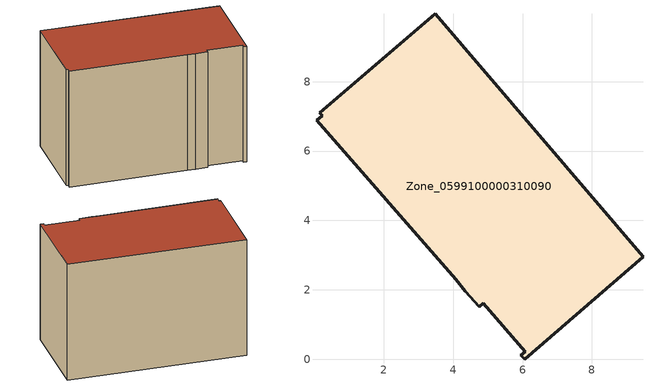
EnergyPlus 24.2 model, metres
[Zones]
Zone_0599100000310090
 floor ground (C_G): 6.08,0.22 4.87,1.62 4.75,1.51 4.35,1.97 4.07,2.31 0.06,6.89 0.23,7.01 0.16,7.1 3.48,9.96 9.47,2.96 6.06,0 5.95,0.12 z0
 wall outside (C_F): 0.23,7.01 0.06,6.89 4.07,2.31 4.35,1.97 4.75,1.51 4.87,1.62 6.08,0.22 5.95,0.12 6.06,0 9.47,2.96 3.48,9.96 0.16,7.1 0.23,7.01 z0:6.41
 roof outside (C_R): 6.08,0.22 5.95,0.12 6.06,0 9.47,2.96 3.48,9.96 0.16,7.1 0.23,7.01 0.06,6.89 4.07,2.31 4.35,1.97 4.75,1.51 4.87,1.62 z6.41
[BUILDING]
Pand.0599100000310090: North Axis=0; Terrain=City; Loads Convergence Tolerance Value=0.04; Temperature Convergence Tolerance Value=0.4; Solar Distribution=FullExterior; Maximum Number of Warmup Days=25; Minimum Number of Warmup Days=1
[Site:Location]
Rotterdam.The.Hague.AP_ZH_NLD Design_Conditions: Latitude=51.96; Longitude=4.45; Time Zone=1; Elevation=-4.5
[SITE:GROUNDTEMPERATURE:BUILDINGSURFACE]
18, 18, 18, 18, 18, 18, 18, 18, 18, 18, 18, 18
[MATERIAL] Thermal Absorptance=0.9; Solar Absorptance=0.7; Visible Absorptance=0.7
Name | Roughness | Thickness | Conductivity | Density | Specific Heat
G.TC.1946 | MediumSmooth | 0.15 | 1 | 540 | 1210
F.TC.1946 | Rough | 0.3 | 0.857143 | 1920 | 840
R.TC.1946 | MediumRough | 0.2 | 0.909091 | 1500 | 1000
[CONSTRUCTION]
C_G: G.TC.1946
C_F: F.TC.1946
C_R: R.TC.1946
[ZONE]
Zone_0599100000310090: Type=1; Multiplier=1; Ceiling Height=Autocalculate; Volume=Autocalculate; Floor Area=autocalculate; Part of Total Floor Area=Yes
[ZONEINFILTRATION:DESIGNFLOWRATE]
Infil_Zone_0599100000310090: Zone or ZoneList or Space or SpaceList=Zone_0599100000310090; Schedule=AlwaysOn; Design Flow Rate Calculation Method=Flow/Area; Flow Rate per Floor Area=0.003; Constant Term Coefficient=1; Temperature Term Coefficient=0; Velocity Term Coefficient=0; Velocity Squared Term Coefficient=0
[HVACTEMPLATE:ZONE:IDEALLOADSAIRSYSTEM]
Zone_0599100000310090: Maximum Heating Supply Air Temperature=50; Minimum Cooling Supply Air Temperature=13; Maximum Heating Supply Air Humidity Ratio=0.0156; Minimum Cooling Supply Air Humidity Ratio=0.0077; Heating Limit=NoLimit; Cooling Limit=NoLimit; Dehumidification Control Type=ConstantSensibleHeatRatio; Cooling Sensible Heat Ratio=0.7; Dehumidification Setpoint=60; Humidification Control Type=None; Humidification Setpoint=30; Outdoor Air Method=None; Outdoor Air Flow Rate per Person=0.00944; Outdoor Air Flow Rate per Zone Floor Area=0; Outdoor Air Flow Rate per Zone=0; Demand Controlled Ventilation Type=None; Outdoor Air Economizer Type=NoEconomizer; Heat Recovery Type=None; Sensible Heat Recovery Effectiveness=0.7; Latent Heat Recovery Effectiveness=0.65
[ZONECONTROL:THERMOSTAT]
ThermostatControl_Zone_0599100000310090: Zone or ZoneList=Zone_0599100000310090; Control Type Schedule=DualSetpointControlType; Control 1=Thermostat_Zone_0599100000310090; Temperature Difference Between Cutout And Setpoint=0
[THERMOSTATSETPOINT:DUALSETPOINT]
Thermostat_Zone_0599100000310090: Heating Setpoint Temperature Schedule=HeatingSetpoint_Zone_0599100000310090; Cooling Setpoint Temperature Schedule=CoolingSetpoint_Zone_0599100000310090
[SCHEDULE:COMPACT]
HeatingSetpoint_Zone_0599100000310090: Through: 12/31, For: AllDays, Until: 24:00, 21
CoolingSetpoint_Zone_0599100000310090: Through: 12/31, For: AllDays, Until: 24:00, 24
DualSetpointControlType: Through: 12/31, For: AllDays, Until: 24:00, 4
AlwaysOn: Through: 12/31, For: AllDays, Until: 24:00, 1
